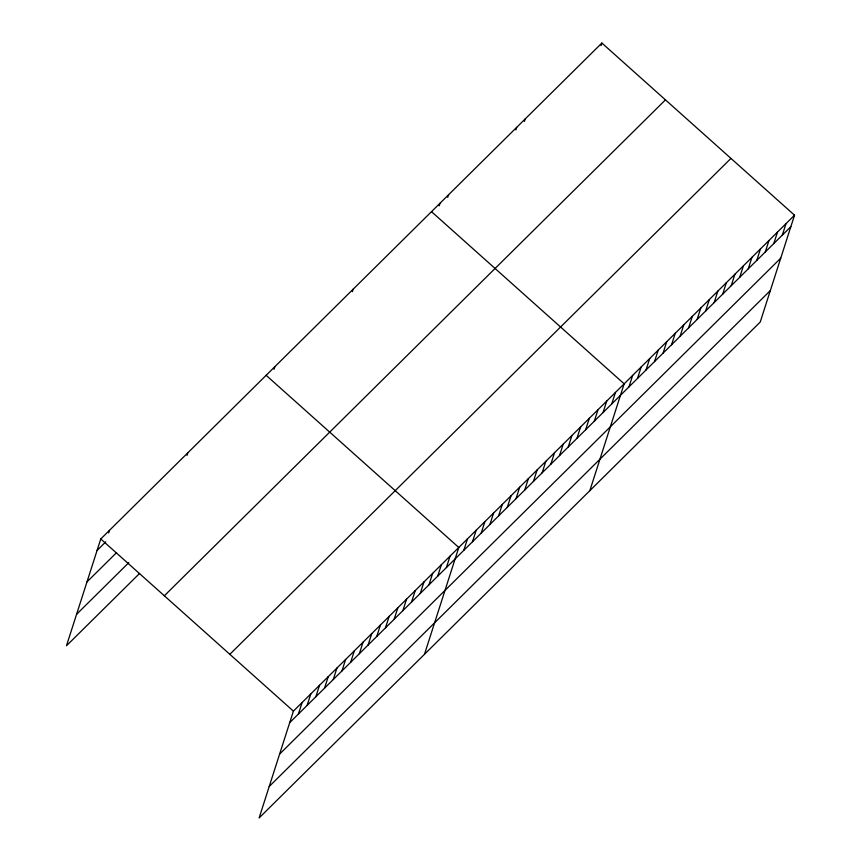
<?xml version="1.0" encoding="UTF-8"?>
<svg xmlns="http://www.w3.org/2000/svg" width="861" height="861" viewBox="0 0 861 861"><rect width="100%" height="100%" fill="white"/><g stroke="black" fill="none" stroke-linecap="round" stroke-linejoin="round"><path stroke-width="1.29" d="M794.531 215.218L293.407 711.132L259.118 817.95L760.231 322.036L794.531 215.218L601.882 43.05L100.769 538.964L66.469 645.782L139.579 573.437M108.647 532.905L109.465 530.354M186.988 455.383L187.806 452.832M274.024 369.251L274.842 366.7M352.353 291.728L353.171 289.178M439.207 205.779L440.025 203.228M447.72 197.352L448.549 194.801M298.423 713.995L302.114 702.511M307.129 705.385L310.821 693.901M315.836 696.775L319.517 685.291M324.532 688.165L328.224 676.681M333.239 679.544L336.931 668.061M341.946 670.934L345.627 659.451M515.879 129.903L516.697 127.353M350.653 662.324L354.334 650.841M524.392 121.476L525.221 118.926M359.349 653.703L363.041 642.22M368.056 645.093L371.748 633.61M376.763 636.483L380.444 625M385.459 627.863L389.15 616.379M394.166 619.253L397.857 607.769M402.873 610.643L406.553 599.159M411.569 602.022L415.26 590.538M420.276 593.412L423.967 581.928M601.064 45.601L601.882 43.05M428.982 584.802L432.663 573.318M437.689 576.192L441.37 564.708M446.385 567.571L450.077 556.088M424.484 654.295L458.784 547.478L266.135 375.31M463.799 550.351L467.48 538.868M472.495 541.73L476.187 530.247M481.202 533.12L484.894 521.637M489.909 524.51L493.59 513.027M498.605 515.89L502.297 504.406M507.312 507.28L511.003 495.796M516.019 498.67L519.7 487.186M524.726 490.06L528.406 478.576M533.422 481.439L537.113 469.955M542.129 472.829L545.82 461.345M550.836 464.219L554.516 452.735M559.532 455.598L563.223 444.115M568.238 446.988L571.93 435.505M576.945 438.378L580.626 426.895M585.652 429.757L589.333 418.274M594.348 421.147L598.04 409.664M603.055 412.537L606.736 401.054M611.762 403.917L615.443 392.433M589.85 490.641L624.15 383.823L431.501 211.666M628.982 386.88L632.663 375.396M637.495 378.442L641.187 366.958M646.019 370.015L649.711 358.531M654.543 361.588L658.224 350.104M663.056 353.161L666.748 341.677M671.58 344.723L675.261 333.239M680.093 336.296L683.785 324.812M688.617 327.869L692.298 316.385M697.13 319.431L700.822 307.947M705.654 311.004L709.335 299.52M714.167 302.577L717.859 291.093M722.691 294.139L726.372 282.656M731.204 285.712L734.896 274.228M739.728 277.285L743.42 265.801M748.252 268.847L751.933 257.364M756.765 260.42L760.457 248.937M765.289 251.993L768.97 240.51M773.802 243.555L777.494 232.072M782.326 235.128L786.007 223.645M97.078 550.448L105.785 541.838M86.983 581.907L116.569 552.622M76.575 614.323L128.795 562.642M164.343 595.78L665.456 99.865M229.833 654.317L730.957 158.402M289.726 722.616L790.839 226.701M279.621 754.075L780.744 258.16M269.213 786.491L770.337 290.577M100.769 538.964L293.407 711.132"/></g></svg>
